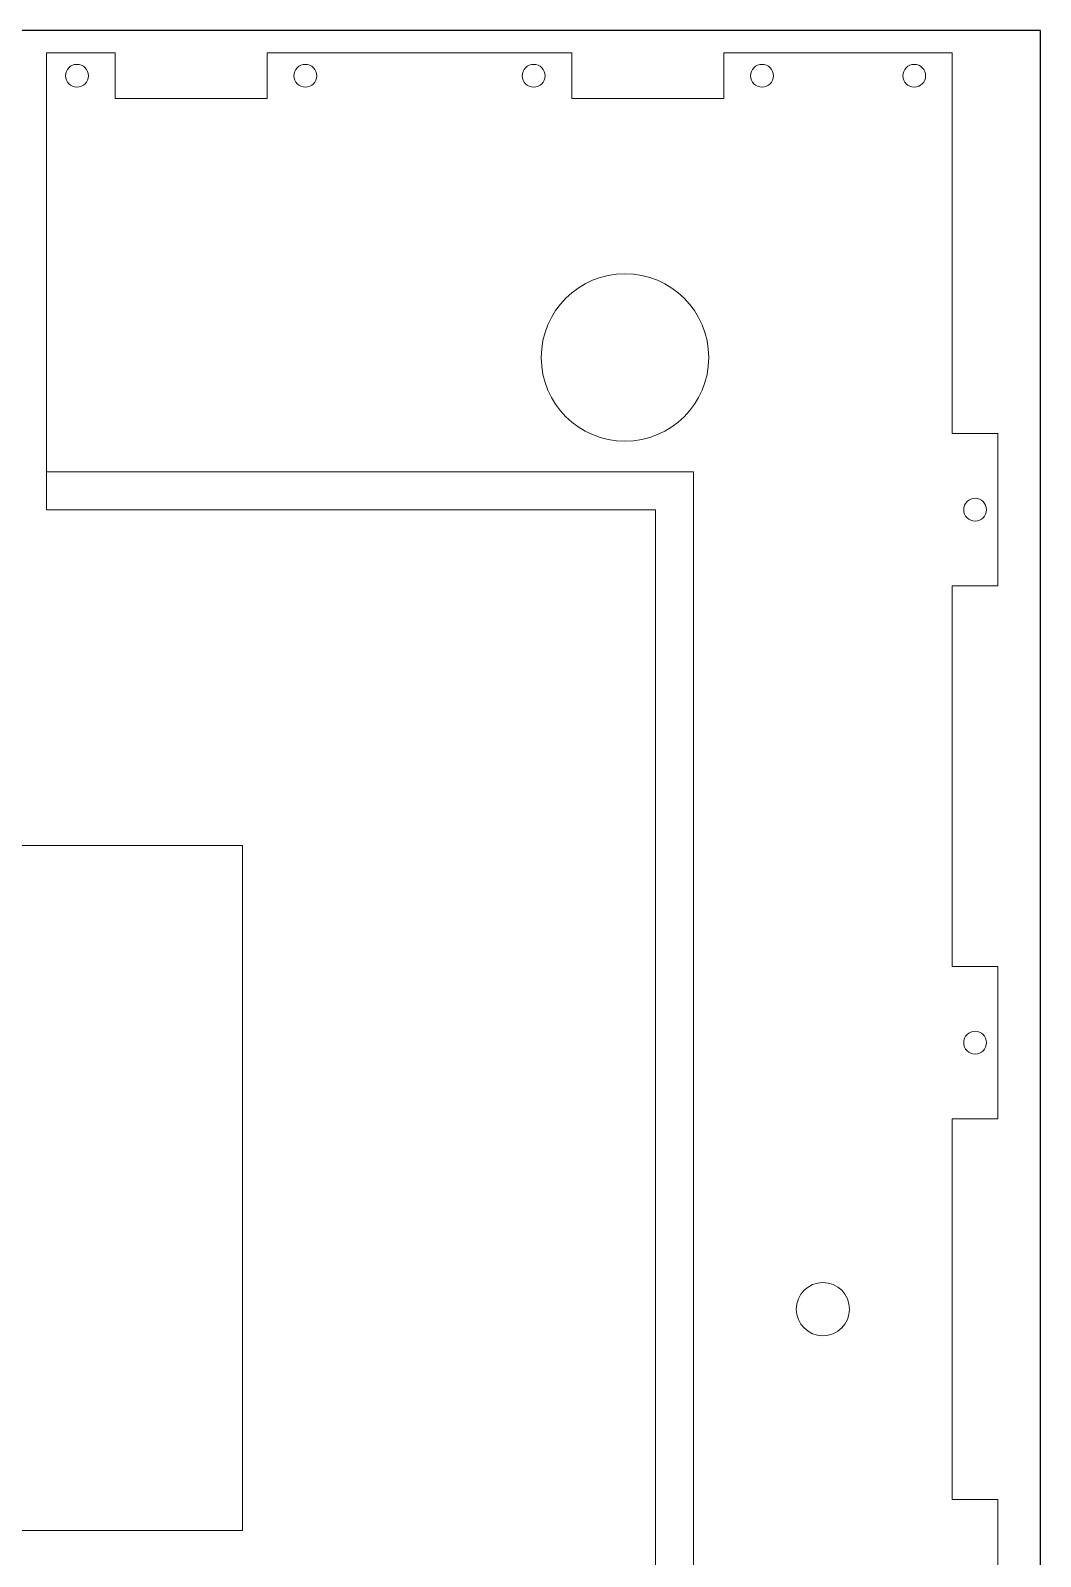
# Model space of a CAD drawing. Header units: millimetres. Extents: x 0 to 210, y 0 to 340.
# Drawn here: x 77.3 to 210, y 139.6 to 340 of the extents above; entities that cross this region are included whole.
import ezdxf

# ---------------------------------------------------------------- set-up
doc = ezdxf.new("R2010")
doc.units = ezdxf.units.MM

# ---------------------------------------------------------------- blocks, each defined once
blk = doc.blocks.new('Carcasse axe XZ arrière haut')
at = {"color": 7, "linetype": 'Continuous', "lineweight": 15}
for p, q in [((-115, 125), (-95, 125)), ((-115, 119), (-115, 125)), ((-95, 119), (-95, 125)), ((-45, 119), (-45, 125)), ((-45, 125), (-25, 125)), ((-25, 119), (-25, 125)), ((25, 119), (25, 125)), ((45, 125), (25, 125)), ((-165, 119), (-165, 89)), ((-115, 119), (-165, 119)), ((-45, 119), (-95, 119)), ((25, 119), (-25, 119)), ((-159, 89), (-165, 89)), ((-159, 69), (-159, 89)), ((-110, 85), (110, 85)), ((-110, 0), (-110, 85)), ((-105, 80), (105, 80)), ((-105, 0), (-105, 80)), ((-165, 69), (-165, 29)), ((-165, 69), (-159, 69)), ((-159, 29), (-165, 29)), ((-159, 9), (-159, 29)), ((-165, 9), (-165, 0)), ((-165, 9), (-159, 9)), ((-105, 0), (-165, 0))]:
    blk.add_line(p, q, dxfattribs=at)
for centre, radius in [((-105, 122), 1.5), ((-35, 122), 1.5), ((-162, 114), 1.5), ((0, 102), 3.5), ((-162, 94), 1.5), ((-125, 76), 11), ((-162, 64), 1.5), ((-162, 34), 1.5), ((-162, 4), 1.5)]:
    blk.add_circle(centre, radius, dxfattribs=at)
blk = doc.blocks.new('regle_petit_robot')
at = {"color": 7, "linetype": 'Continuous', "lineweight": 15}
for p, q in [((90, -7.67), (90, 87.33)), ((0, 52.33), (0, -7.67)), ((0, -7.67), (90, -7.67))]:
    blk.add_line(p, q, dxfattribs=at)

msp = doc.modelspace()

# ---------------------------------------------------------------- linework, layer by layer
msp.add_lwpolyline([(210.01, 0.01), (210.01, 340.01), (0.01, 340.01), (0.01, 0.01)], close=True)

# ---------------------------------------------------------------- block references
for name, p, rotation in [('Carcasse axe XZ arrière haut', (79.42, 172.06), 270), ('regle_petit_robot', (97.48, 142.97), 90)]:
    msp.add_blockref(name, p, dxfattribs=dict(rotation=rotation))

doc.saveas('drawing.dxf')
